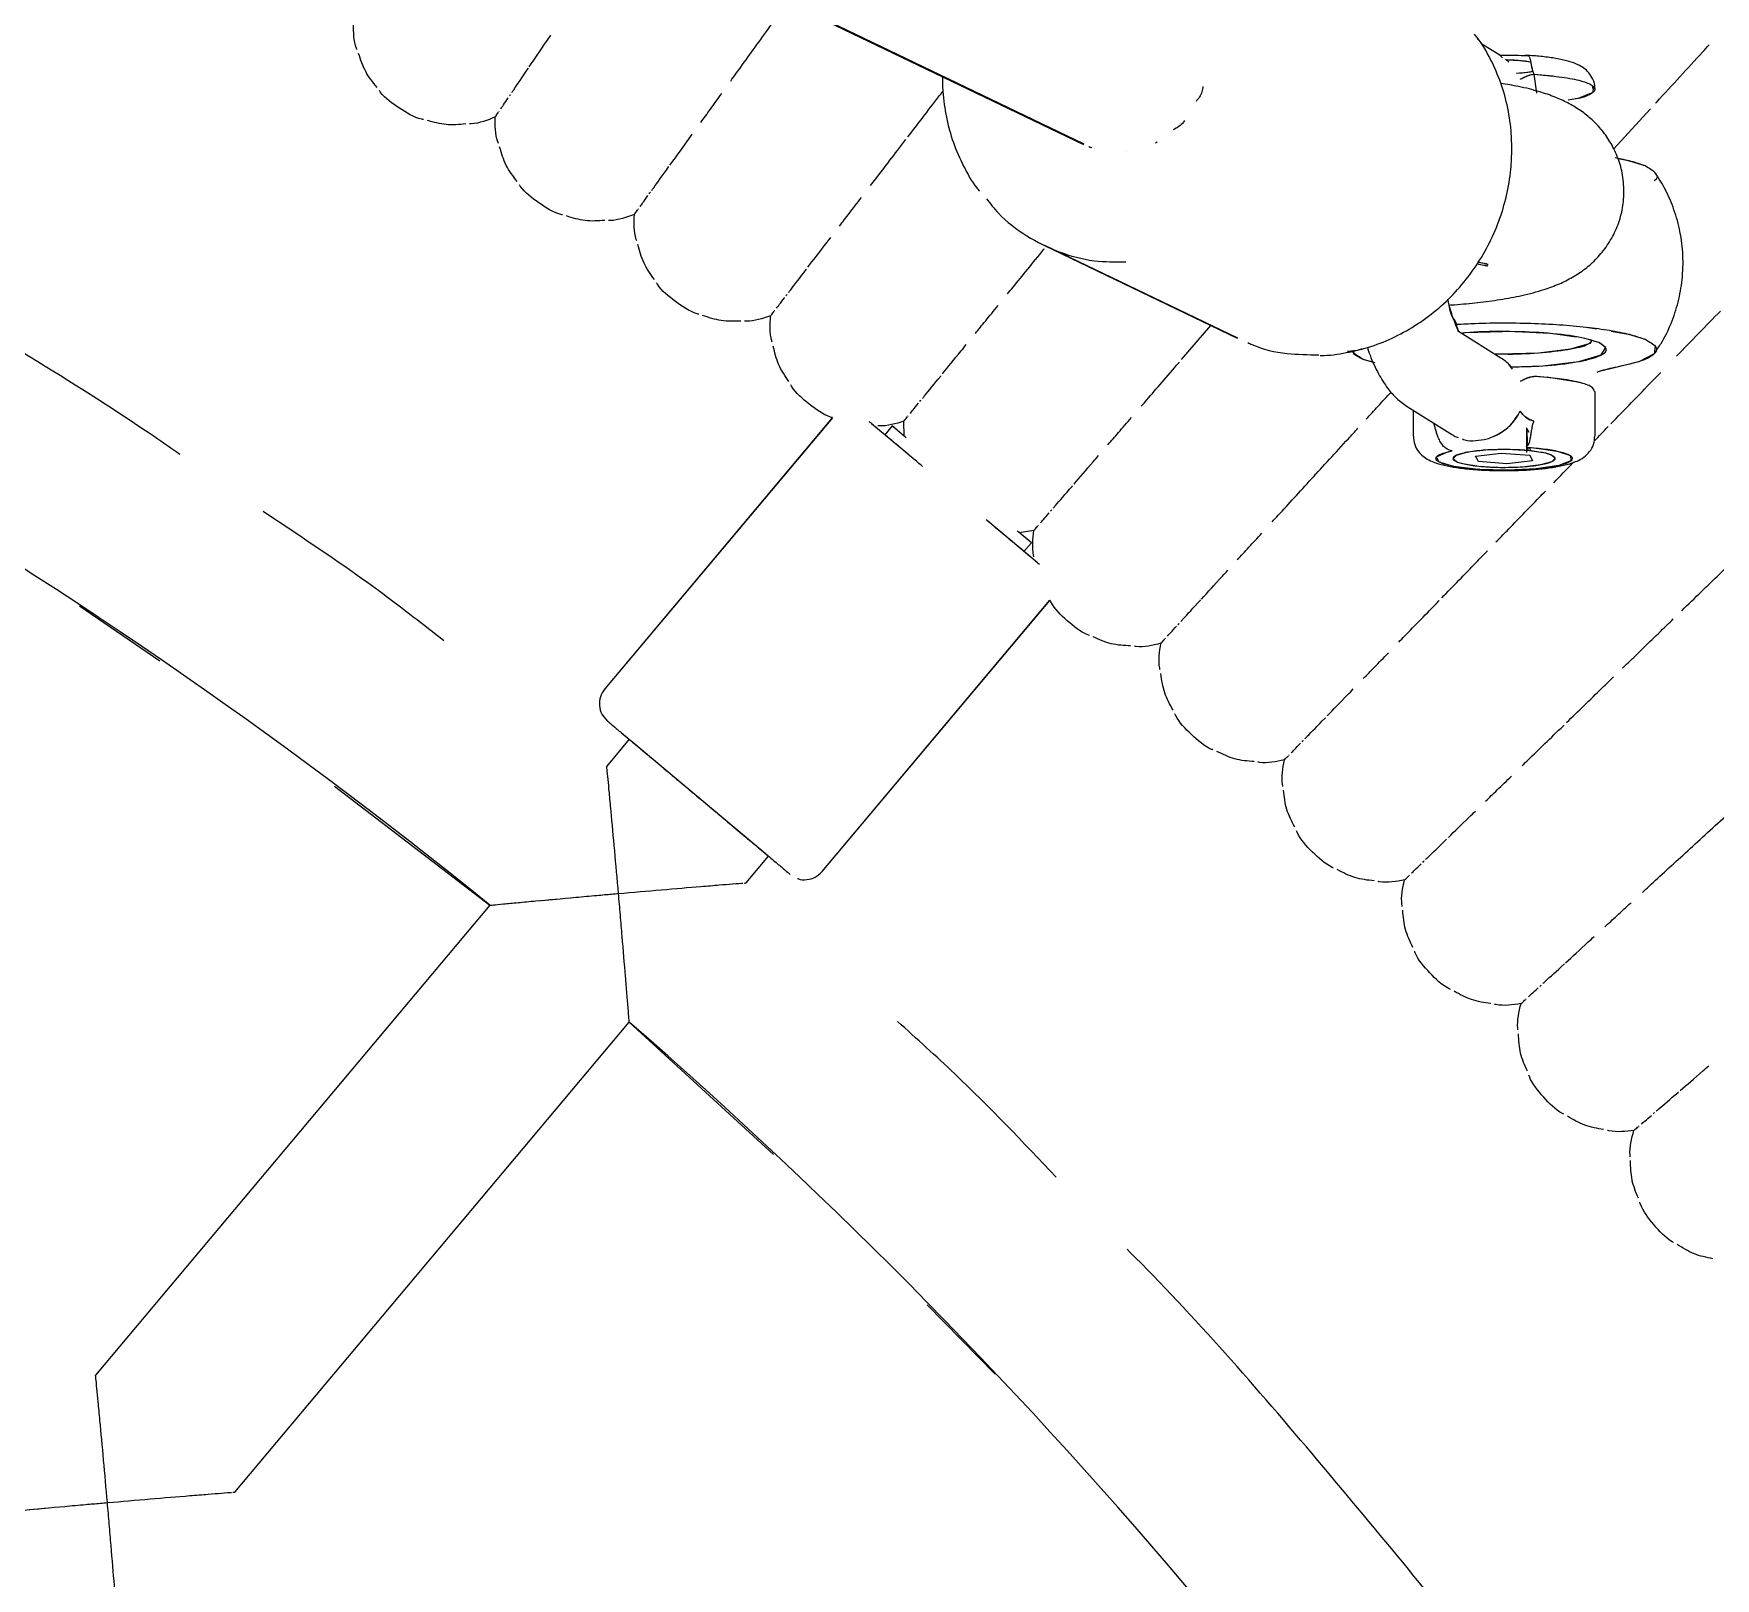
# Model space of a CAD drawing. Extents: x -360 to 379, y -342 to 365.
# Drawn here: x 34.92 to 49.73, y -106.42 to -92.82 of the extents above; entities that cross this region are included whole.
import ezdxf

# ---------------------------------------------------------------- set-up
doc = ezdxf.new("R2010")
doc.units = 0
doc.layers.get('0').update_dxf_attribs({"linetype": 'CONTINUOUS'})

msp = doc.modelspace()

# ---------------------------------------------------------------- linework, layer by layer
at = {"color": 7, "linetype": 'CONTINUOUS'}
for p, q in [((14.517, -79.531), (44.168, -93.792)), ((14.517, -79.539), (44.165, -93.799)), ((47.638, -92.873), (47.634, -92.864)), ((47.839, -93.019), (47.664, -92.908)), ((47.855, -93.034), (47.838, -93.02)), ((47.909, -93.073), (47.881, -93.048)), ((48.128, -93.18), (48.299, -93.195)), ((48.128, -93.18), (48.128, -93.181)), ((48.128, -93.18), (48.154, -93.347)), ((48.651, -93.312), (48.648, -93.29)), ((48.653, -93.285), (48.652, -93.296)), ((48.832, -93.839), (49.157, -93.484)), ((45.055, -93.589), (45.055, -93.589)), ((44.814, -93.777), (44.8, -93.787)), ((43.821, -94.687), (45.519, -95.504)), ((43.823, -94.684), (45.521, -95.5)), ((47.639, -94.835), (47.644, -94.824)), ((45.029, -95.69), (45.287, -95.392)), ((47.466, -95.447), (47.461, -95.428)), ((47.839, -95.678), (47.465, -95.443)), ((47.855, -95.447), (47.527, -95.457)), ((48.27, -95.462), (47.911, -95.445)), ((48.502, -95.494), (48.28, -95.463)), ((48.609, -95.408), (48.684, -95.421)), ((48.81, -95.442), (48.961, -95.467)), ((48.963, -95.467), (49.109, -95.513)), ((46.527, -95.612), (46.54, -95.63)), ((48.701, -95.542), (48.577, -95.505)), ((46.717, -95.717), (46.626, -95.69)), ((46.733, -95.721), (46.626, -95.69)), ((47.942, -95.776), (47.909, -95.732)), ((48.864, -95.757), (48.708, -95.797)), ((48.668, -96.365), (48.668, -95.971)), ((41.954, -96.203), (39.95, -98.591)), ((41.953, -96.204), (39.95, -98.591)), ((47.015, -96.105), (47.414, -96.355)), ((47.068, -96.138), (47.068, -96.365)), ((48.011, -96.144), (48.011, -96.144)), ((42.628, -96.53), (42.3, -96.256)), ((42.48, -96.276), (42.416, -96.353)), ((42.48, -96.276), (42.416, -96.353)), ((42.59, -96.369), (42.48, -96.276)), ((42.586, -96.365), (42.584, -96.234)), ((47.256, -96.275), (47.253, -96.254)), ((47.256, -96.275), (47.254, -96.255)), ((48.088, -96.333), (48.066, -96.291)), ((48.066, -96.291), (48.075, -96.447)), ((48.088, -96.333), (48.066, -96.291)), ((48.066, -96.291), (48.066, -96.508)), ((47.616, -96.542), (47.842, -96.514)), ((47.616, -96.542), (47.842, -96.514)), ((47.842, -96.514), (48.094, -96.534)), ((48.076, -96.464), (48.078, -96.493)), ((48.099, -96.495), (48.097, -96.466)), ((47.642, -96.589), (47.616, -96.542)), ((47.642, -96.589), (47.616, -96.542)), ((47.893, -96.61), (47.642, -96.589)), ((47.893, -96.61), (47.642, -96.589)), ((48.119, -96.582), (47.893, -96.61)), ((48.094, -96.534), (48.119, -96.582)), ((43.757, -97.478), (43.319, -97.111)), ((43.706, -97.304), (43.595, -97.212)), ((43.729, -97.195), (43.6, -97.216)), ((43.641, -97.381), (43.706, -97.304)), ((43.641, -97.381), (43.706, -97.304)), ((41.865, -100.198), (43.869, -97.81)), ((41.865, -100.198), (43.868, -97.811)), ((35.328, -97.86), (36.033, -98.344)), ((39.929, -98.819), (39.974, -98.873)), ((40.166, -99.034), (39.969, -99.269)), ((40.166, -99.034), (39.969, -99.269)), ((40.095, -98.975), (40.172, -99.038)), ((40.179, -99.045), (41.379, -100.051)), ((37.572, -99.445), (38.94, -100.495)), ((41.194, -100.297), (41.392, -100.062)), ((41.194, -100.297), (41.392, -100.062)), ((41.177, -100.299), (41.194, -100.297)), ((38.94, -100.495), (35.468, -104.632)), ((38.94, -100.495), (35.468, -104.632)), ((39.391, -100.452), (39.557, -100.437)), ((36.694, -105.66), (40.166, -101.523)), ((36.694, -105.66), (40.166, -101.523)), ((40.166, -101.523), (41.437, -102.688)), ((42.788, -104.013), (43.388, -104.623)), ((36.677, -105.662), (36.694, -105.66)), ((34.89, -105.815), (35.057, -105.799))]:
    msp.add_line(p, q, dxfattribs=at)
at = {"color": 7, "linetype": 'CONTINUOUS', "flags": 128}
for points in [[(47.83, -93.013), (47.956, -93.012), (48.063, -93.016)], [(48.102, -93.073), (48.007, -93.061), (47.89, -93.057)], [(47.981, -93.169), (48.015, -93.168), (48.096, -93.157)], [(48.011, -93.222), (48.018, -93.219), (48.05, -93.203)], [(48.05, -93.203), (48.105, -93.183), (48.128, -93.18)], [(39.112, -93.371), (39.117, -93.363), (39.121, -93.357)], [(48.652, -93.298), (48.649, -93.341), (48.519, -93.392), (48.445, -93.404)], [(39.018, -93.509), (39.019, -93.508), (39.021, -93.506)], [(44.261, -93.836), (44.261, -93.836), (44.261, -93.836)], [(44.822, -93.776), (44.822, -93.776), (44.822, -93.776)], [(44.544, -93.863), (44.544, -93.863), (44.544, -93.863)], [(49.109, -93.987), (48.963, -93.941), (48.871, -93.925)], [(40.342, -94.233), (40.348, -94.225), (40.352, -94.219)], [(40.244, -94.368), (40.245, -94.366), (40.247, -94.364)], [(41.546, -95.129), (41.552, -95.122), (41.557, -95.116)], [(41.445, -95.262), (41.446, -95.26), (41.448, -95.258)], [(46.626, -95.69), (46.544, -95.639), (46.55, -95.608)], [(47.778, -95.639), (47.832, -95.642), (48.17, -95.632), (48.452, -95.598), (48.627, -95.547), (48.638, -95.529)], [(47.928, -95.755), (48.208, -95.746), (48.526, -95.708), (48.722, -95.65), (48.762, -95.584), (48.701, -95.542)], [(49.197, -95.57), (49.188, -95.642), (49.053, -95.71), (48.864, -95.757)], [(48.011, -95.881), (48.018, -95.878), (48.05, -95.862)], [(48.05, -95.862), (48.105, -95.842), (48.128, -95.839)], [(48.535, -95.894), (48.262, -95.85), (48.128, -95.839)], [(42.724, -96.061), (42.731, -96.053), (42.735, -96.048)], [(42.619, -96.19), (42.62, -96.189), (42.622, -96.187)], [(48.05, -96.192), (48.016, -96.153), (48.011, -96.144)], [(48.128, -96.233), (48.079, -96.214), (48.05, -96.192)], [(48.063, -96.463), (48.133, -96.468), (48.336, -96.497), (48.451, -96.537), (48.455, -96.583), (48.348, -96.624), (48.15, -96.654), (47.898, -96.666), (47.64, -96.658), (47.426, -96.632), (47.295, -96.593), (47.273, -96.548), (47.364, -96.505), (47.409, -96.495)], [(48.235, -96.516), (48.09, -96.494), (47.902, -96.484), (47.708, -96.489), (47.545, -96.507), (47.445, -96.535), (47.418, -96.564), (47.457, -96.593), (47.5, -96.607)], [(47.5, -96.607), (47.645, -96.63), (47.833, -96.64), (48.027, -96.635), (48.19, -96.616), (48.29, -96.589), (48.318, -96.56), (48.279, -96.53), (48.235, -96.516)], [(43.875, -97.026), (43.881, -97.019), (43.886, -97.013)], [(43.766, -97.152), (43.767, -97.151), (43.769, -97.149)], [(44.884, -98.148), (44.885, -98.146), (44.887, -98.144)], [(44.997, -98.025), (45.003, -98.017), (45.008, -98.012)], [(46.089, -99.055), (46.096, -99.048), (46.101, -99.043)], [(45.973, -99.175), (45.974, -99.173), (45.976, -99.172)], [(47.151, -100.117), (47.158, -100.11), (47.163, -100.105)], [(47.031, -100.233), (47.033, -100.232), (47.034, -100.23)], [(48.181, -101.209), (48.189, -101.203), (48.194, -101.198)], [(48.058, -101.322), (48.06, -101.321), (48.062, -101.319)], [(49.053, -102.44), (49.055, -102.439), (49.057, -102.437)], [(49.18, -102.331), (49.187, -102.325), (49.193, -102.32)]]:
    msp.add_lwpolyline(points, dxfattribs=at)
at = {"color": 7, "linetype": 'CONTINUOUS'}
for centre, radius, start, end in [((48.948, -92.918), 0.861, 188.7999, 197.7202), ((10.118, -136.088), 45.8, 51.0009, 68.9991), ((47.596, -95.942), 0.462, 292.5413, 329.6387), ((10.118, -136.088), 45.8, 31.0009, 48.9991)]:
    msp.add_arc(centre, radius, start, end, dxfattribs=at)
for points, knots in [([(41.059, -93.24), (41.074, -93.219), (41.164, -93.095), (41.33, -92.864), (41.492, -92.64), (41.56, -92.546)], [0, 0, 0, 0, 0.104028, 0.621554, 1, 1, 1, 1]), ([(37.771, -92.965), (37.769, -92.961), (37.74, -92.889), (37.739, -92.809), (37.737, -92.734)], [0, 0, 0, 0, 0.058424, 1, 1, 1, 1]), ([(39.286, -93.114), (39.332, -93.047), (39.388, -92.964), (39.462, -92.855), (39.476, -92.835)], [0, 0, 0, 0, 0.81775, 1, 1, 1, 1]), ([(47.936, -93.836), (47.935, -93.793), (47.932, -93.672), (47.904, -93.477), (47.844, -93.255), (47.752, -93.048), (47.672, -92.904), (47.616, -92.837), (47.608, -92.827)], [0, 0, 0, 0, 0.117263, 0.329252, 0.541227, 0.752927, 0.964289, 1, 1, 1, 1]), ([(49.202, -93.435), (49.205, -93.431), (49.346, -93.278), (49.505, -93.104), (49.654, -92.942), (49.674, -92.92)], [0, 0, 0, 0, 0.019275, 0.868674, 1, 1, 1, 1]), ([(37.946, -93.295), (37.91, -93.251), (37.837, -93.161), (37.802, -93.052), (37.784, -92.997)], [0, 0, 0, 0, 0.49715, 1, 1, 1, 1]), ([(47.826, -93.011), (47.845, -93.011), (47.924, -93.009), (48.003, -93.013), (48.063, -93.016)], [0, 0, 0, 0, 0.232176, 1, 1, 1, 1]), ([(48.102, -93.073), (48.081, -93.07), (48.028, -93.061), (47.945, -93.055), (47.893, -93.056), (47.884, -93.057)], [0, 0, 0, 0, 0.3587373, 0.8977694, 1, 1, 1, 1]), ([(48.664, -93.312), (48.665, -93.301), (48.668, -93.264), (48.644, -93.207), (48.604, -93.152), (48.556, -93.115), (48.5, -93.086), (48.426, -93.061), (48.329, -93.04), (48.209, -93.024), (48.114, -93.016), (48.06, -93.013), (48.052, -93.012)], [0, 0, 0, 0, 0.0384, 0.127937, 0.208062, 0.289741, 0.384147, 0.513254, 0.675012, 0.825677, 0.971995, 1, 1, 1, 1]), ([(48.063, -93.016), (48.07, -93.015), (48.082, -93.013), (48.092, -93.029), (48.095, -93.043), (48.097, -93.05)], [0, 0, 0, 0, 0.484913, 0.742304, 1, 1, 1, 1]), ([(48.097, -93.05), (48.099, -93.06), (48.104, -93.079), (48.11, -93.115), (48.117, -93.149), (48.125, -93.17), (48.128, -93.18)], [0, 0, 0, 0, 0.303044, 0.56883, 0.799827, 1, 1, 1, 1]), ([(39.133, -93.341), (39.138, -93.333), (39.173, -93.281), (39.223, -93.207), (39.277, -93.128), (39.277, -93.127)], [0, 0, 0, 0, 0.157748, 0.991243, 1, 1, 1, 1]), ([(42.922, -93.202), (42.923, -93.245), (42.926, -93.365), (42.954, -93.56), (43.014, -93.782), (43.106, -93.99), (43.186, -94.133), (43.241, -94.2), (43.249, -94.21)], [0, 0, 0, 0, 0.117263, 0.329252, 0.541227, 0.752927, 0.964289, 1, 1, 1, 1]), ([(48.923, -94.211), (48.92, -94.156), (48.914, -94.051), (48.868, -93.903), (48.804, -93.773), (48.723, -93.661), (48.631, -93.567), (48.531, -93.491), (48.425, -93.428), (48.309, -93.376), (48.167, -93.328), (48.013, -93.289), (47.891, -93.269), (47.839, -93.26)], [0, 0, 0, 0, 0.0905749, 0.1755477, 0.2564856, 0.3345679, 0.4109588, 0.4872003, 0.5659104, 0.6520686, 0.755323, 0.8943055, 1, 1, 1, 1]), ([(47.977, -93.17), (48.013, -93.168), (48.07, -93.164), (48.107, -93.156), (48.12, -93.153)], [0, 0, 0, 0, 0.6291662, 1, 1, 1, 1]), ([(48.011, -93.222), (48.011, -93.222), (48.012, -93.222), (48.014, -93.221), (48.022, -93.217), (48.037, -93.209), (48.05, -93.203)], [0, 0, 0, 0, 0.027083, 0.080936, 0.271322, 1, 1, 1, 1]), ([(48.05, -93.203), (48.062, -93.197), (48.083, -93.187), (48.114, -93.182), (48.128, -93.18)], [0, 0, 0, 0, 0.56409, 1, 1, 1, 1]), ([(48.128, -93.18), (48.205, -93.186), (48.36, -93.199), (48.537, -93.232), (48.648, -93.272), (48.681, -93.316), (48.63, -93.36), (48.541, -93.392), (48.455, -93.404), (48.433, -93.408)], [0, 0, 0, 0, 0.157693, 0.315385, 0.473078, 0.63077, 0.788463, 0.946155, 1, 1, 1, 1]), ([(38.143, -93.478), (38.081, -93.437), (38.014, -93.392), (37.969, -93.328), (37.967, -93.324)], [0, 0, 0, 0, 0.938693, 1, 1, 1, 1]), ([(39.035, -93.484), (39.042, -93.474), (39.056, -93.454), (39.086, -93.41), (39.101, -93.387)], [0, 0, 0, 0, 0.4869763, 1, 1, 1, 1]), ([(40.795, -93.605), (40.823, -93.567), (40.878, -93.491), (40.946, -93.396), (40.98, -93.349)], [0, 0, 0, 0, 0.498321, 1, 1, 1, 1]), ([(42.619, -93.731), (42.707, -93.617), (42.805, -93.489), (42.914, -93.347), (42.927, -93.331)], [0, 0, 0, 0, 0.884544, 1, 1, 1, 1]), ([(45.216, -93.288), (45.214, -93.304), (45.208, -93.353), (45.177, -93.393), (45.156, -93.419)], [0, 0, 0, 0, 0.329779, 1, 1, 1, 1]), ([(38.354, -93.579), (38.349, -93.578), (38.273, -93.562), (38.206, -93.519), (38.143, -93.478)], [0, 0, 0, 0, 0.061307, 1, 1, 1, 1]), ([(38.987, -93.556), (38.917, -93.584), (38.844, -93.614), (38.766, -93.616), (38.761, -93.616)], [0, 0, 0, 0, 0.941576, 1, 1, 1, 1]), ([(39.014, -93.788), (39.012, -93.783), (38.985, -93.71), (38.986, -93.631), (38.987, -93.556)], [0, 0, 0, 0, 0.058424, 1, 1, 1, 1]), ([(38.987, -93.556), (38.988, -93.554), (38.989, -93.552), (39.012, -93.518), (39.016, -93.513)], [0, 0, 0, 0, 0.828495, 1, 1, 1, 1]), ([(36.211, -96.526), (36.121, -96.464), (35.349, -95.929), (33.82, -95.034), (32.281, -94.158), (31.432, -93.756), (31.333, -93.709)], [0, 0, 0, 0, 0.058113, 0.5, 0.941887, 1, 1, 1, 1]), ([(38.727, -93.617), (38.669, -93.623), (38.555, -93.633), (38.444, -93.602), (38.389, -93.586)], [0, 0, 0, 0, 0.50285, 1, 1, 1, 1]), ([(40.524, -93.981), (40.572, -93.915), (40.63, -93.834), (40.707, -93.727), (40.721, -93.707)], [0, 0, 0, 0, 0.818366, 1, 1, 1, 1]), ([(45.053, -93.587), (45.05, -93.592), (45.028, -93.63), (44.989, -93.651), (44.954, -93.67)], [0, 0, 0, 0, 0.131616, 1, 1, 1, 1]), ([(39.179, -94.123), (39.144, -94.077), (39.074, -93.986), (39.042, -93.875), (39.025, -93.82)], [0, 0, 0, 0, 0.49715, 1, 1, 1, 1]), ([(42.291, -94.159), (42.306, -94.14), (42.399, -94.019), (42.504, -93.882), (42.601, -93.755), (42.602, -93.754)], [0, 0, 0, 0, 0.160752, 0.99005, 1, 1, 1, 1]), ([(44.238, -93.826), (44.233, -93.825), (44.223, -93.825), (44.215, -93.819), (44.211, -93.815)], [0, 0, 0, 0, 0.482696, 1, 1, 1, 1]), ([(46.249, -95.655), (46.251, -95.655), (46.327, -95.657), (46.478, -95.633), (46.697, -95.581), (46.909, -95.495), (47.109, -95.381), (47.295, -95.242), (47.462, -95.078), (47.608, -94.893), (47.73, -94.691), (47.826, -94.475), (47.893, -94.249), (47.93, -94.034), (47.934, -93.896), (47.936, -93.836)], [0, 0, 0, 0, 0.0023532, 0.0865173, 0.1707981, 0.255213, 0.3397646, 0.4244446, 0.5092372, 0.5941234, 0.6790832, 0.7640969, 0.8491434, 0.9341969, 1, 1, 1, 1]), ([(40.364, -94.203), (40.369, -94.195), (40.406, -94.144), (40.458, -94.072), (40.514, -93.994), (40.515, -93.994)], [0, 0, 0, 0, 0.157936, 0.991497, 1, 1, 1, 1]), ([(49.109, -93.987), (49.072, -93.973), (49.003, -93.947), (48.895, -93.926), (48.845, -93.916)], [0, 0, 0, 0, 0.539502, 1, 1, 1, 1]), ([(49.188, -94.115), (49.188, -94.115), (49.227, -94.095), (49.216, -94.049), (49.145, -94.008), (49.109, -93.987)], [0, 0, 0, 0, 0.003187, 0.501593, 1, 1, 1, 1]), ([(39.37, -94.311), (39.309, -94.268), (39.244, -94.221), (39.201, -94.156), (39.199, -94.152)], [0, 0, 0, 0, 0.938693, 1, 1, 1, 1]), ([(49.194, -95.631), (49.213, -95.604), (49.27, -95.524), (49.341, -95.374), (49.404, -95.186), (49.44, -94.983), (49.447, -94.775), (49.421, -94.567), (49.368, -94.374), (49.295, -94.199), (49.229, -94.096), (49.198, -94.047)], [0, 0, 0, 0, 0.058899, 0.175678, 0.293386, 0.411654, 0.540567, 0.664078, 0.782541, 0.896519, 1, 1, 1, 1]), ([(40.262, -94.343), (40.269, -94.334), (40.283, -94.314), (40.315, -94.271), (40.331, -94.248)], [0, 0, 0, 0, 0.487241, 1, 1, 1, 1]), ([(42.017, -94.516), (42.045, -94.479), (42.103, -94.405), (42.174, -94.312), (42.21, -94.264)], [0, 0, 0, 0, 0.4879378, 1, 1, 1, 1]), ([(43.311, -94.275), (43.345, -94.318), (43.445, -94.447), (43.661, -94.609), (43.946, -94.752), (44.243, -94.832), (44.445, -94.832), (44.539, -94.832)], [0, 0, 0, 0, 0.116948, 0.345044, 0.573141, 0.801238, 1, 1, 1, 1]), ([(47.385, -95.211), (47.4, -95.21), (47.487, -95.205), (47.639, -95.189), (47.838, -95.164), (48.033, -95.127), (48.202, -95.083), (48.348, -95.029), (48.469, -94.97), (48.582, -94.895), (48.687, -94.802), (48.779, -94.688), (48.853, -94.557), (48.903, -94.413), (48.921, -94.295), (48.922, -94.227), (48.923, -94.211)], [0, 0, 0, 0, 0.019977, 0.115067, 0.212996, 0.31654, 0.432866, 0.513065, 0.58204, 0.648181, 0.713517, 0.779087, 0.845157, 0.911691, 0.978415, 1, 1, 1, 1]), ([(39.578, -94.418), (39.574, -94.417), (39.498, -94.399), (39.432, -94.354), (39.37, -94.311)], [0, 0, 0, 0, 0.061307, 1, 1, 1, 1]), ([(39.95, -94.467), (39.892, -94.471), (39.777, -94.478), (39.667, -94.444), (39.613, -94.427)], [0, 0, 0, 0, 0.50285, 1, 1, 1, 1]), ([(40.211, -94.414), (40.141, -94.44), (40.067, -94.468), (39.989, -94.467), (39.984, -94.467)], [0, 0, 0, 0, 0.941576, 1, 1, 1, 1]), ([(40.232, -94.646), (40.23, -94.642), (40.205, -94.568), (40.208, -94.488), (40.211, -94.414)], [0, 0, 0, 0, 0.058424, 1, 1, 1, 1]), ([(40.211, -94.414), (40.212, -94.412), (40.214, -94.41), (40.238, -94.377), (40.242, -94.371)], [0, 0, 0, 0, 0.828583, 1, 1, 1, 1]), ([(40.387, -94.986), (40.354, -94.939), (40.286, -94.846), (40.257, -94.734), (40.242, -94.679)], [0, 0, 0, 0, 0.49715, 1, 1, 1, 1]), ([(41.738, -94.879), (41.787, -94.816), (41.846, -94.739), (41.926, -94.635), (41.941, -94.616)], [0, 0, 0, 0, 0.81029, 1, 1, 1, 1]), ([(43.497, -95.113), (43.513, -95.093), (43.609, -94.975), (43.718, -94.841), (43.819, -94.718), (43.82, -94.716)], [0, 0, 0, 0, 0.161389, 0.990753, 1, 1, 1, 1]), ([(41.569, -95.1), (41.575, -95.093), (41.613, -95.043), (41.666, -94.973), (41.725, -94.897), (41.726, -94.896)], [0, 0, 0, 0, 0.1554766, 0.9881771, 1, 1, 1, 1]), ([(47.63, -94.847), (47.651, -94.851), (47.692, -94.859), (47.724, -94.868), (47.725, -94.868), (47.725, -94.868)], [0, 0, 0, 0, 0.394394, 0.765108, 1, 1, 1, 1]), ([(47.64, -94.833), (47.654, -94.836), (47.707, -94.846), (47.7, -94.843), (47.725, -94.853), (47.728, -94.855)], [0, 0, 0, 0, 0.241451, 0.908506, 1, 1, 1, 1]), ([(47.72, -94.866), (47.714, -94.866), (47.699, -94.865), (47.702, -94.861), (47.704, -94.859)], [0, 0, 0, 0, 0.386554, 1, 1, 1, 1]), ([(40.573, -95.18), (40.513, -95.135), (40.45, -95.086), (40.409, -95.02), (40.406, -95.016)], [0, 0, 0, 0, 0.938693, 1, 1, 1, 1]), ([(40.778, -95.293), (40.773, -95.291), (40.698, -95.271), (40.633, -95.224), (40.573, -95.18)], [0, 0, 0, 0, 0.061307, 1, 1, 1, 1]), ([(41.463, -95.238), (41.471, -95.228), (41.486, -95.209), (41.518, -95.167), (41.535, -95.145)], [0, 0, 0, 0, 0.483778, 1, 1, 1, 1]), ([(47.459, -95.422), (47.454, -95.399), (47.445, -95.35), (47.403, -95.315), (47.384, -95.214), (47.375, -95.176), (47.371, -95.16)], [0, 0, 0, 0, 0.343479, 0.7045094, 0.8663285, 1, 1, 1, 1]), ([(47.47, -95.443), (47.465, -95.435), (47.455, -95.416), (47.429, -95.355), (47.399, -95.27), (47.38, -95.196), (47.371, -95.16)], [0, 0, 0, 0, 0.183708, 0.445872, 0.733541, 1, 1, 1, 1]), ([(41.148, -95.353), (41.09, -95.355), (40.975, -95.358), (40.866, -95.321), (40.812, -95.302)], [0, 0, 0, 0, 0.50285, 1, 1, 1, 1]), ([(41.411, -95.306), (41.34, -95.331), (41.265, -95.356), (41.187, -95.354), (41.182, -95.354)], [0, 0, 0, 0, 0.941576, 1, 1, 1, 1]), ([(41.424, -95.539), (41.423, -95.535), (41.4, -95.46), (41.406, -95.381), (41.411, -95.306)], [0, 0, 0, 0, 0.058424, 1, 1, 1, 1]), ([(41.411, -95.306), (41.412, -95.305), (41.413, -95.303), (41.438, -95.271), (41.443, -95.265)], [0, 0, 0, 0, 0.8274283, 1, 1, 1, 1]), ([(43.213, -95.461), (43.242, -95.425), (43.302, -95.352), (43.375, -95.262), (43.413, -95.216)], [0, 0, 0, 0, 0.489029, 1, 1, 1, 1]), ([(49.386, -95.661), (49.451, -95.594), (49.579, -95.462), (49.708, -95.329), (49.772, -95.264)], [0, 0, 0, 0, 0.505626, 1, 1, 1, 1]), ([(47.447, -95.381), (47.502, -95.378), (47.64, -95.37), (47.875, -95.367), (48.137, -95.372), (48.39, -95.385), (48.623, -95.407), (48.826, -95.437), (48.996, -95.472), (49.071, -95.5), (49.109, -95.513)], [0, 0, 0, 0, 0.08595, 0.216528, 0.347107, 0.477686, 0.608264, 0.738843, 0.869421, 1, 1, 1, 1]), ([(48.701, -95.542), (48.644, -95.524), (48.53, -95.488), (48.223, -95.453), (47.877, -95.442), (47.612, -95.446), (47.505, -95.459), (47.493, -95.461)], [0, 0, 0, 0, 0.242957, 0.485914, 0.728871, 0.971828, 1, 1, 1, 1]), ([(41.57, -95.884), (41.538, -95.836), (41.473, -95.741), (41.447, -95.629), (41.434, -95.572)], [0, 0, 0, 0, 0.49715, 1, 1, 1, 1]), ([(42.923, -95.817), (42.974, -95.755), (43.036, -95.679), (43.118, -95.578), (43.133, -95.559)], [0, 0, 0, 0, 0.811136, 1, 1, 1, 1]), ([(45.612, -95.541), (45.624, -95.547), (45.73, -95.601), (45.943, -95.646), (46.143, -95.648), (46.237, -95.649)], [0, 0, 0, 0, 0.064128, 0.564222, 1, 1, 1, 1]), ([(46.49, -95.618), (46.53, -95.615), (46.572, -95.613), (46.612, -95.597), (46.615, -95.596)], [0, 0, 0, 0, 0.9347262, 1, 1, 1, 1]), ([(46.626, -95.69), (46.595, -95.675), (46.552, -95.655), (46.544, -95.634), (46.542, -95.629)], [0, 0, 0, 0, 0.7281715, 1, 1, 1, 1]), ([(46.664, -95.583), (46.671, -95.607), (46.7, -95.693), (46.757, -95.813), (46.834, -95.937), (46.917, -96.034), (46.983, -96.082), (47.015, -96.105)], [0, 0, 0, 0, 0.106754, 0.386774, 0.637262, 0.823893, 1, 1, 1, 1]), ([(47.777, -95.639), (47.806, -95.64), (47.936, -95.646), (48.18, -95.634), (48.441, -95.604), (48.609, -95.565), (48.632, -95.537), (48.641, -95.527)], [0, 0, 0, 0, 0.073289, 0.332978, 0.592667, 0.852356, 1, 1, 1, 1]), ([(47.928, -95.756), (48.024, -95.754), (48.237, -95.749), (48.518, -95.715), (48.718, -95.664), (48.797, -95.602), (48.733, -95.562), (48.701, -95.542)], [0, 0, 0, 0, 0.168579, 0.376434, 0.58429, 0.792145, 1, 1, 1, 1]), ([(44.674, -96.101), (44.69, -96.083), (44.789, -95.968), (44.903, -95.837), (45.007, -95.716), (45.008, -95.715)], [0, 0, 0, 0, 0.1594455, 0.9885835, 1, 1, 1, 1]), ([(47.942, -95.776), (47.935, -95.765), (47.91, -95.724), (47.869, -95.698), (47.838, -95.679)], [0, 0, 0, 0, 0.2670479, 1, 1, 1, 1]), ([(48.864, -95.757), (48.805, -95.769), (48.734, -95.784), (48.691, -95.801), (48.684, -95.804)], [0, 0, 0, 0, 0.8363108, 1, 1, 1, 1]), ([(41.75, -96.083), (41.692, -96.036), (41.63, -95.986), (41.59, -95.918), (41.588, -95.914)], [0, 0, 0, 0, 0.938693, 1, 1, 1, 1]), ([(42.748, -96.033), (42.754, -96.025), (42.793, -95.976), (42.849, -95.908), (42.91, -95.834), (42.91, -95.833)], [0, 0, 0, 0, 0.1557341, 0.9885251, 1, 1, 1, 1]), ([(48.011, -95.881), (48.011, -95.881), (48.012, -95.881), (48.014, -95.88), (48.022, -95.876), (48.037, -95.868), (48.05, -95.862)], [0, 0, 0, 0, 0.027084, 0.080938, 0.271324, 1, 1, 1, 1]), ([(48.05, -95.862), (48.062, -95.856), (48.083, -95.846), (48.114, -95.841), (48.128, -95.839)], [0, 0, 0, 0, 0.564084, 1, 1, 1, 1]), ([(48.664, -95.971), (48.659, -95.958), (48.649, -95.929), (48.536, -95.891), (48.361, -95.858), (48.206, -95.845), (48.128, -95.839)], [0, 0, 0, 0, 0.231541, 0.487694, 0.743847, 1, 1, 1, 1]), ([(48.808, -96.256), (48.929, -96.131), (49.074, -95.982), (49.223, -95.829), (49.247, -95.804)], [0, 0, 0, 0, 0.836253, 1, 1, 1, 1]), ([(42.638, -96.167), (42.646, -96.157), (42.661, -96.138), (42.695, -96.097), (42.712, -96.076)], [0, 0, 0, 0, 0.484141, 1, 1, 1, 1]), ([(46.654, -96.216), (46.689, -96.178), (46.759, -96.101), (46.834, -96.019), (46.873, -95.977)], [0, 0, 0, 0, 0.488959, 1, 1, 1, 1]), ([(41.954, -96.202), (41.949, -96.201), (41.873, -96.178), (41.809, -96.129), (41.75, -96.083)], [0, 0, 0, 0, 0.072316, 1, 1, 1, 1]), ([(42.584, -96.234), (42.585, -96.232), (42.586, -96.231), (42.612, -96.199), (42.617, -96.193)], [0, 0, 0, 0, 0.827549, 1, 1, 1, 1]), ([(44.38, -96.441), (44.41, -96.406), (44.472, -96.335), (44.548, -96.247), (44.588, -96.201)], [0, 0, 0, 0, 0.485704, 1, 1, 1, 1]), ([(47.618, -96.405), (47.651, -96.401), (47.722, -96.393), (47.828, -96.346), (47.937, -96.267), (47.984, -96.188), (48.011, -96.144)], [0, 0, 0, 0, 0.203027, 0.429548, 0.67478, 1, 1, 1, 1]), ([(48.05, -96.192), (48.037, -96.18), (48.022, -96.163), (48.014, -96.149), (48.012, -96.145), (48.011, -96.144), (48.011, -96.144)], [0, 0, 0, 0, 0.727861, 0.918464, 0.972569, 1, 1, 1, 1]), ([(48.128, -96.233), (48.114, -96.23), (48.083, -96.221), (48.062, -96.203), (48.05, -96.192)], [0, 0, 0, 0, 0.436228, 1, 1, 1, 1]), ([(42.749, -96.632), (42.719, -96.608), (42.63, -96.532), (42.494, -96.418), (42.363, -96.309), (42.302, -96.257), (42.278, -96.237)], [0, 0, 0, 0, 0.155993, 0.479136, 0.80228, 1, 1, 1, 1]), ([(42.584, -96.234), (42.512, -96.256), (42.436, -96.28), (42.358, -96.275), (42.354, -96.274)], [0, 0, 0, 0, 0.941576, 1, 1, 1, 1]), ([(42.605, -96.381), (42.576, -96.356), (42.497, -96.29), (42.486, -96.281), (42.48, -96.276)], [0, 0, 0, 0, 0.3720893, 1, 1, 1, 1]), ([(45.825, -97.12), (45.843, -97.101), (45.947, -96.987), (46.171, -96.743), (46.408, -96.484), (46.553, -96.326), (46.581, -96.295)], [0, 0, 0, 0, 0.083983, 0.489536, 0.899612, 1, 1, 1, 1]), ([(47.069, -96.365), (47.071, -96.39), (47.075, -96.44), (47.111, -96.501), (47.156, -96.546), (47.208, -96.578), (47.274, -96.605), (47.361, -96.628), (47.479, -96.647), (47.612, -96.661), (47.757, -96.668), (47.868, -96.67), (47.927, -96.668), (47.938, -96.668)], [0, 0, 0, 0, 0.068279, 0.133813, 0.196707, 0.265058, 0.350814, 0.480479, 0.601847, 0.728832, 0.850931, 0.97134, 1, 1, 1, 1]), ([(47.308, -96.419), (47.301, -96.406), (47.288, -96.381), (47.274, -96.341), (47.264, -96.305), (47.258, -96.285), (47.256, -96.275)], [0, 0, 0, 0, 0.303044, 0.56883, 0.799827, 1, 1, 1, 1]), ([(47.415, -96.353), (47.419, -96.357), (47.432, -96.369), (47.451, -96.373), (47.464, -96.377)], [0, 0, 0, 0, 0.296291, 1, 1, 1, 1]), ([(47.938, -96.668), (47.975, -96.667), (48.061, -96.665), (48.187, -96.655), (48.312, -96.639), (48.425, -96.616), (48.51, -96.588), (48.581, -96.546), (48.632, -96.49), (48.664, -96.428), (48.664, -96.383), (48.665, -96.365)], [0, 0, 0, 0, 0.1036279, 0.2403691, 0.3792182, 0.5233755, 0.6836737, 0.7855053, 0.8631276, 0.9431032, 1, 1, 1, 1]), ([(48.128, -96.233), (48.125, -96.243), (48.117, -96.264), (48.11, -96.301), (48.104, -96.342), (48.099, -96.368), (48.097, -96.381)], [0, 0, 0, 0, 0.200173, 0.43117, 0.696956, 1, 1, 1, 1]), ([(48.662, -96.406), (48.701, -96.366), (48.742, -96.324), (48.784, -96.281), (48.785, -96.279)], [0, 0, 0, 0, 0.96893, 1, 1, 1, 1]), ([(47.409, -96.495), (47.39, -96.489), (47.361, -96.48), (47.329, -96.45), (47.315, -96.429), (47.308, -96.419)], [0, 0, 0, 0, 0.484913, 0.742292, 1, 1, 1, 1]), ([(47.501, -96.39), (47.508, -96.393), (47.543, -96.407), (47.584, -96.406), (47.618, -96.405)], [0, 0, 0, 0, 0.198174, 1, 1, 1, 1]), ([(48.097, -96.381), (48.095, -96.392), (48.091, -96.413), (48.082, -96.445), (48.07, -96.456), (48.063, -96.463)], [0, 0, 0, 0, 0.2574299, 0.5150837, 1, 1, 1, 1]), ([(44.082, -96.787), (44.133, -96.727), (44.197, -96.653), (44.282, -96.555), (44.298, -96.536)], [0, 0, 0, 0, 0.808553, 1, 1, 1, 1]), ([(47.473, -96.639), (47.52, -96.647), (47.571, -96.656), (47.635, -96.658), (47.639, -96.658)], [0, 0, 0, 0, 0.9349138, 1, 1, 1, 1]), ([(48.15, -96.654), (48.156, -96.653), (48.2, -96.651), (48.257, -96.637), (48.333, -96.628), (48.375, -96.623)], [0, 0, 0, 0, 0.066704, 0.479897, 1, 1, 1, 1]), ([(48.304, -96.775), (48.359, -96.718), (48.417, -96.658), (48.478, -96.596), (48.48, -96.594)], [0, 0, 0, 0, 0.965198, 1, 1, 1, 1]), ([(43.899, -96.999), (43.905, -96.991), (43.946, -96.944), (44.004, -96.877), (44.066, -96.805), (44.067, -96.804)], [0, 0, 0, 0, 0.154948, 0.987463, 1, 1, 1, 1]), ([(47.796, -97.297), (47.829, -97.264), (47.95, -97.139), (48.097, -96.988), (48.213, -96.868), (48.232, -96.849)], [0, 0, 0, 0, 0.231263, 0.879186, 1, 1, 1, 1]), ([(38.534, -98.167), (38.355, -98.027), (37.842, -97.625), (37.297, -97.264), (36.943, -97.029)], [0, 0, 0, 0, 0.3486, 1, 1, 1, 1]), ([(43.778, -97.496), (43.755, -97.476), (43.693, -97.425), (43.563, -97.315), (43.427, -97.201), (43.337, -97.126), (43.308, -97.101)], [0, 0, 0, 0, 0.19772, 0.520864, 0.844007, 1, 1, 1, 1]), ([(43.786, -97.129), (43.793, -97.121), (43.809, -97.102), (43.844, -97.062), (43.862, -97.041)], [0, 0, 0, 0, 0.483033, 1, 1, 1, 1]), ([(43.706, -97.304), (43.699, -97.299), (43.689, -97.29), (43.61, -97.224), (43.58, -97.199)], [0, 0, 0, 0, 0.627923, 1, 1, 1, 1]), ([(43.729, -97.428), (43.728, -97.424), (43.71, -97.348), (43.72, -97.269), (43.729, -97.195)], [0, 0, 0, 0, 0.058424, 1, 1, 1, 1]), ([(43.729, -97.195), (43.73, -97.193), (43.732, -97.192), (43.759, -97.161), (43.763, -97.155)], [0, 0, 0, 0, 0.82718, 1, 1, 1, 1]), ([(45.52, -97.453), (45.552, -97.418), (45.616, -97.349), (45.695, -97.263), (45.734, -97.22)], [0, 0, 0, 0, 0.5070891, 1, 1, 1, 1]), ([(47.32, -97.788), (47.419, -97.686), (47.547, -97.554), (47.689, -97.408), (47.721, -97.374)], [0, 0, 0, 0, 0.770369, 1, 1, 1, 1]), ([(45.204, -97.799), (45.26, -97.737), (45.329, -97.662), (45.419, -97.563), (45.435, -97.546)], [0, 0, 0, 0, 0.8251761, 1, 1, 1, 1]), ([(49.431, -97.902), (49.489, -97.846), (49.649, -97.69), (49.816, -97.529), (49.925, -97.422), (49.927, -97.421)], [0, 0, 0, 0, 0.3593778, 0.9921188, 1, 1, 1, 1]), ([(44.022, -97.99), (43.967, -97.94), (43.907, -97.885), (43.872, -97.815), (43.869, -97.809)], [0, 0, 0, 0, 0.927684, 1, 1, 1, 1]), ([(45.022, -97.997), (45.029, -97.989), (45.071, -97.943), (45.131, -97.878), (45.196, -97.807), (45.196, -97.807)], [0, 0, 0, 0, 0.160011, 0.994293, 1, 1, 1, 1]), ([(46.941, -98.178), (46.958, -98.161), (47.063, -98.052), (47.184, -97.928), (47.295, -97.813), (47.297, -97.812)], [0, 0, 0, 0, 0.159284, 0.988401, 1, 1, 1, 1]), ([(44.217, -98.12), (44.212, -98.118), (44.139, -98.091), (44.079, -98.039), (44.022, -97.99)], [0, 0, 0, 0, 0.061307, 1, 1, 1, 1]), ([(48.909, -98.409), (48.942, -98.377), (49.067, -98.256), (49.218, -98.109), (49.338, -97.993), (49.357, -97.974)], [0, 0, 0, 0, 0.231263, 0.879186, 1, 1, 1, 1]), ([(44.58, -98.212), (44.522, -98.209), (44.407, -98.203), (44.302, -98.156), (44.25, -98.133)], [0, 0, 0, 0, 0.50285, 1, 1, 1, 1]), ([(44.846, -98.189), (44.847, -98.188), (44.849, -98.186), (44.877, -98.156), (44.881, -98.15)], [0, 0, 0, 0, 0.829557, 1, 1, 1, 1]), ([(44.905, -98.125), (44.913, -98.116), (44.929, -98.098), (44.965, -98.059), (44.984, -98.039)], [0, 0, 0, 0, 0.49016, 1, 1, 1, 1]), ([(44.846, -98.189), (44.773, -98.207), (44.696, -98.226), (44.619, -98.217), (44.614, -98.216)], [0, 0, 0, 0, 0.9415763, 1, 1, 1, 1]), ([(44.839, -98.422), (44.838, -98.418), (44.822, -98.341), (44.834, -98.263), (44.846, -98.189)], [0, 0, 0, 0, 0.058424, 1, 1, 1, 1]), ([(46.628, -98.5), (46.66, -98.468), (46.725, -98.4), (46.807, -98.316), (46.849, -98.273)], [0, 0, 0, 0, 0.485429, 1, 1, 1, 1]), ([(39.95, -98.591), (39.935, -98.613), (39.906, -98.657), (39.901, -98.737), (39.91, -98.793), (39.927, -98.814), (39.928, -98.815)], [0, 0, 0, 0, 0.327453, 0.654907, 0.98236, 1, 1, 1, 1]), ([(44.954, -98.778), (44.926, -98.728), (44.87, -98.627), (44.854, -98.513), (44.846, -98.456)], [0, 0, 0, 0, 0.4971503, 1, 1, 1, 1]), ([(46.309, -98.828), (46.364, -98.772), (46.432, -98.701), (46.523, -98.609), (46.54, -98.591)], [0, 0, 0, 0, 0.8083386, 1, 1, 1, 1]), ([(48.418, -98.886), (48.52, -98.787), (48.652, -98.659), (48.798, -98.517), (48.832, -98.484)], [0, 0, 0, 0, 0.77037, 1, 1, 1, 1]), ([(45.116, -98.992), (45.062, -98.94), (45.005, -98.885), (44.971, -98.814), (44.969, -98.81)], [0, 0, 0, 0, 0.938693, 1, 1, 1, 1]), ([(46.114, -99.029), (46.121, -99.022), (46.165, -98.977), (46.226, -98.914), (46.293, -98.845), (46.294, -98.844)], [0, 0, 0, 0, 0.154883, 0.987374, 1, 1, 1, 1]), ([(45.307, -99.128), (45.302, -99.126), (45.23, -99.097), (45.171, -99.043), (45.116, -98.992)], [0, 0, 0, 0, 0.061307, 1, 1, 1, 1]), ([(48.028, -99.265), (48.045, -99.248), (48.154, -99.142), (48.278, -99.022), (48.393, -98.911), (48.394, -98.909)], [0, 0, 0, 0, 0.159284, 0.9884012, 1, 1, 1, 1]), ([(45.667, -99.23), (45.61, -99.226), (45.495, -99.216), (45.391, -99.166), (45.34, -99.141)], [0, 0, 0, 0, 0.50285, 1, 1, 1, 1]), ([(45.934, -99.215), (45.935, -99.214), (45.936, -99.212), (45.965, -99.183), (45.97, -99.178)], [0, 0, 0, 0, 0.827149, 1, 1, 1, 1]), ([(45.994, -99.153), (46.002, -99.145), (46.019, -99.127), (46.056, -99.089), (46.076, -99.069)], [0, 0, 0, 0, 0.482941, 1, 1, 1, 1]), ([(40.072, -100.391), (40.06, -100.264), (40.038, -100.012), (40.01, -99.711), (39.991, -99.505), (39.979, -99.379), (39.97, -99.288), (39.969, -99.275), (39.969, -99.269)], [0, 0, 0, 0, 0.249823, 0.499114, 0.631567, 0.749284, 0.874716, 1, 1, 1, 1]), ([(45.934, -99.215), (45.86, -99.231), (45.783, -99.248), (45.706, -99.236), (45.701, -99.235)], [0, 0, 0, 0, 0.941576, 1, 1, 1, 1]), ([(45.92, -99.448), (45.919, -99.443), (45.905, -99.367), (45.92, -99.289), (45.934, -99.215)], [0, 0, 0, 0, 0.058424, 1, 1, 1, 1]), ([(46.024, -99.807), (45.998, -99.756), (45.945, -99.654), (45.932, -99.539), (45.926, -99.482)], [0, 0, 0, 0, 0.4971503, 1, 1, 1, 1]), ([(47.705, -99.578), (47.738, -99.546), (47.806, -99.481), (47.89, -99.399), (47.933, -99.357)], [0, 0, 0, 0, 0.485429, 1, 1, 1, 1]), ([(49.086, -100.381), (49.105, -100.363), (49.219, -100.258), (49.463, -100.035), (49.722, -99.798), (49.88, -99.653), (49.911, -99.625)], [0, 0, 0, 0, 0.083983, 0.489536, 0.899612, 1, 1, 1, 1]), ([(47.378, -99.897), (47.434, -99.842), (47.504, -99.774), (47.597, -99.683), (47.615, -99.666)], [0, 0, 0, 0, 0.8083388, 1, 1, 1, 1]), ([(46.18, -100.026), (46.128, -99.972), (46.072, -99.915), (46.041, -99.844), (46.039, -99.839)], [0, 0, 0, 0, 0.938693, 1, 1, 1, 1]), ([(47.177, -100.092), (47.184, -100.085), (47.229, -100.041), (47.292, -99.98), (47.361, -99.913), (47.362, -99.912)], [0, 0, 0, 0, 0.154883, 0.987375, 1, 1, 1, 1]), ([(46.367, -100.167), (46.362, -100.165), (46.291, -100.134), (46.234, -100.078), (46.18, -100.026)], [0, 0, 0, 0, 0.061307, 1, 1, 1, 1]), ([(41.648, -100.258), (41.649, -100.259), (41.673, -100.272), (41.73, -100.272), (41.807, -100.253), (41.846, -100.216), (41.865, -100.198)], [0, 0, 0, 0, 0.01764, 0.345093, 0.672547, 1, 1, 1, 1]), ([(46.724, -100.28), (46.667, -100.274), (46.552, -100.261), (46.45, -100.208), (46.399, -100.181)], [0, 0, 0, 0, 0.50285, 1, 1, 1, 1]), ([(47.053, -100.212), (47.061, -100.204), (47.079, -100.187), (47.117, -100.15), (47.137, -100.13)], [0, 0, 0, 0, 0.482941, 1, 1, 1, 1]), ([(40.072, -100.391), (40.198, -100.38), (40.451, -100.358), (40.752, -100.333), (40.958, -100.316), (41.081, -100.306), (41.154, -100.3), (41.164, -100.3), (41.165, -100.299)], [0, 0, 0, 0, 0.284099, 0.566554, 0.717173, 0.850694, 0.993061, 1, 1, 1, 1]), ([(46.991, -100.272), (46.917, -100.286), (46.839, -100.301), (46.762, -100.287), (46.758, -100.286)], [0, 0, 0, 0, 0.941576, 1, 1, 1, 1]), ([(46.971, -100.505), (46.97, -100.5), (46.958, -100.423), (46.975, -100.345), (46.991, -100.272)], [0, 0, 0, 0, 0.058424, 1, 1, 1, 1]), ([(46.991, -100.272), (46.992, -100.271), (46.994, -100.269), (47.023, -100.241), (47.028, -100.236)], [0, 0, 0, 0, 0.827149, 1, 1, 1, 1]), ([(38.94, -100.495), (38.947, -100.494), (38.959, -100.493), (39.054, -100.484), (39.184, -100.471), (39.392, -100.452), (39.632, -100.43), (39.842, -100.411), (39.967, -100.4), (40.031, -100.394), (40.072, -100.391)], [0, 0, 0, 0, 0.125073, 0.250428, 0.375584, 0.501116, 0.75073, 0.874979, 0.919818, 1, 1, 1, 1]), ([(40.166, -101.523), (40.165, -101.517), (40.164, -101.504), (40.157, -101.408), (40.146, -101.279), (40.129, -101.071), (40.109, -100.831), (40.088, -100.581), (40.077, -100.454), (40.072, -100.391)], [0, 0, 0, 0, 0.125078, 0.250454, 0.375783, 0.500718, 0.749402, 0.874756, 1, 1, 1, 1]), ([(48.753, -100.686), (48.788, -100.653), (48.857, -100.59), (48.943, -100.511), (48.986, -100.472)], [0, 0, 0, 0, 0.507089, 1, 1, 1, 1]), ([(47.065, -100.866), (47.04, -100.815), (46.99, -100.711), (46.98, -100.596), (46.975, -100.539)], [0, 0, 0, 0, 0.49715, 1, 1, 1, 1]), ([(48.407, -101.002), (48.469, -100.946), (48.544, -100.877), (48.643, -100.787), (48.66, -100.771)], [0, 0, 0, 0, 0.825176, 1, 1, 1, 1]), ([(47.214, -101.09), (47.163, -101.035), (47.109, -100.976), (47.08, -100.904), (47.078, -100.899)], [0, 0, 0, 0, 0.938693, 1, 1, 1, 1]), ([(47.396, -101.237), (47.392, -101.234), (47.321, -101.201), (47.266, -101.144), (47.214, -101.09)], [0, 0, 0, 0, 0.061307, 1, 1, 1, 1]), ([(48.209, -101.184), (48.216, -101.177), (48.263, -101.134), (48.328, -101.075), (48.399, -101.01), (48.399, -101.01)], [0, 0, 0, 0, 0.160011, 0.994293, 1, 1, 1, 1]), ([(47.75, -101.36), (47.693, -101.352), (47.579, -101.335), (47.478, -101.28), (47.428, -101.252)], [0, 0, 0, 0, 0.50285, 1, 1, 1, 1]), ([(48.081, -101.301), (48.09, -101.293), (48.108, -101.277), (48.147, -101.241), (48.167, -101.222)], [0, 0, 0, 0, 0.4901605, 1, 1, 1, 1]), ([(48.017, -101.36), (47.943, -101.372), (47.865, -101.384), (47.788, -101.368), (47.784, -101.367)], [0, 0, 0, 0, 0.941576, 1, 1, 1, 1]), ([(47.99, -101.592), (47.989, -101.587), (47.98, -101.51), (47.999, -101.433), (48.017, -101.36)], [0, 0, 0, 0, 0.058424, 1, 1, 1, 1]), ([(48.017, -101.36), (48.018, -101.359), (48.02, -101.357), (48.05, -101.329), (48.056, -101.325)], [0, 0, 0, 0, 0.829557, 1, 1, 1, 1]), ([(43.925, -102.888), (43.632, -102.58), (43.183, -102.106), (42.697, -101.67), (42.528, -101.518)], [0, 0, 0, 0, 0.6514, 1, 1, 1, 1]), ([(48.073, -101.956), (48.05, -101.904), (48.003, -101.799), (47.997, -101.684), (47.994, -101.626)], [0, 0, 0, 0, 0.49715, 1, 1, 1, 1]), ([(48.216, -102.184), (48.167, -102.127), (48.114, -102.067), (48.087, -101.994), (48.086, -101.989)], [0, 0, 0, 0, 0.938693, 1, 1, 1, 1]), ([(49.419, -102.124), (49.479, -102.073), (49.553, -102.009), (49.651, -101.924), (49.67, -101.908)], [0, 0, 0, 0, 0.808553, 1, 1, 1, 1]), ([(49.207, -102.307), (49.215, -102.301), (49.262, -102.26), (49.329, -102.202), (49.401, -102.14), (49.402, -102.139)], [0, 0, 0, 0, 0.1549482, 0.9874627, 1, 1, 1, 1]), ([(48.394, -102.335), (48.39, -102.333), (48.32, -102.298), (48.266, -102.239), (48.216, -102.184)], [0, 0, 0, 0, 0.061307, 1, 1, 1, 1]), ([(48.744, -102.469), (48.687, -102.459), (48.574, -102.44), (48.475, -102.381), (48.426, -102.352)], [0, 0, 0, 0, 0.50285, 1, 1, 1, 1]), ([(49.011, -102.477), (49.012, -102.476), (49.014, -102.474), (49.045, -102.447), (49.051, -102.443)], [0, 0, 0, 0, 0.82718, 1, 1, 1, 1]), ([(49.076, -102.42), (49.085, -102.413), (49.104, -102.397), (49.144, -102.362), (49.165, -102.344)], [0, 0, 0, 0, 0.483033, 1, 1, 1, 1]), ([(49.011, -102.477), (48.937, -102.486), (48.858, -102.496), (48.782, -102.478), (48.778, -102.477)], [0, 0, 0, 0, 0.941576, 1, 1, 1, 1]), ([(48.977, -102.708), (48.977, -102.703), (48.97, -102.626), (48.991, -102.549), (49.011, -102.477)], [0, 0, 0, 0, 0.058424, 1, 1, 1, 1]), ([(49.05, -103.074), (49.028, -103.021), (48.984, -102.915), (48.982, -102.8), (48.98, -102.742)], [0, 0, 0, 0, 0.49715, 1, 1, 1, 1]), ([(49.186, -103.306), (49.138, -103.248), (49.088, -103.187), (49.063, -103.112), (49.062, -103.108)], [0, 0, 0, 0, 0.938693, 1, 1, 1, 1]), ([(49.36, -103.463), (49.355, -103.461), (49.287, -103.423), (49.235, -103.363), (49.186, -103.306)], [0, 0, 0, 0, 0.061307, 1, 1, 1, 1]), ([(49.706, -103.607), (49.649, -103.595), (49.536, -103.572), (49.439, -103.511), (49.391, -103.48)], [0, 0, 0, 0, 0.50285, 1, 1, 1, 1]), ([(48.169, -107.836), (48.106, -107.747), (47.562, -106.98), (46.432, -105.617), (45.285, -104.267), (44.625, -103.599), (44.548, -103.521)], [0, 0, 0, 0, 0.0581129, 0.5, 0.9418871, 1, 1, 1, 1]), ([(35.572, -105.753), (35.561, -105.627), (35.539, -105.375), (35.511, -105.074), (35.491, -104.868), (35.479, -104.742), (35.47, -104.651), (35.469, -104.638), (35.468, -104.632)], [0, 0, 0, 0, 0.248883, 0.498606, 0.63137, 0.74944, 0.874837, 1, 1, 1, 1]), ([(35.572, -105.753), (35.698, -105.742), (35.951, -105.72), (36.252, -105.695), (36.458, -105.679), (36.581, -105.669), (36.653, -105.663), (36.664, -105.663), (36.664, -105.663)], [0, 0, 0, 0, 0.2834882, 0.5665326, 0.7170572, 0.850574, 0.9930479, 1, 1, 1, 1]), ([(34.44, -105.858), (34.446, -105.857), (34.459, -105.856), (34.554, -105.847), (34.684, -105.834), (34.893, -105.814), (35.133, -105.792), (35.341, -105.773), (35.467, -105.762), (35.53, -105.757), (35.572, -105.753)], [0, 0, 0, 0, 0.125071, 0.250427, 0.375584, 0.501115, 0.75073, 0.87498, 0.917405, 1, 1, 1, 1]), ([(35.665, -106.886), (35.665, -106.88), (35.664, -106.867), (35.657, -106.771), (35.646, -106.641), (35.63, -106.433), (35.61, -106.194), (35.589, -105.944), (35.578, -105.817), (35.572, -105.753)], [0, 0, 0, 0, 0.1250768, 0.2504547, 0.3757808, 0.500724, 0.7494053, 0.8747582, 1, 1, 1, 1])]:
    msp.add_open_spline(points, degree=3, knots=knots, dxfattribs=at)
for points in [[(49.109, -95.513), (49.147, -95.534), (49.223, -95.576), (49.204, -95.642), (49.093, -95.705), (48.94, -95.74), (48.864, -95.757)], [(48.063, -96.463), (48.121, -96.468), (48.237, -96.477), (48.37, -96.502), (48.453, -96.532), (48.478, -96.565), (48.441, -96.598), (48.348, -96.627), (48.206, -96.65), (48.03, -96.664), (47.839, -96.667), (47.65, -96.661), (47.483, -96.644), (47.354, -96.619), (47.277, -96.588), (47.259, -96.555), (47.299, -96.522), (47.372, -96.504), (47.409, -96.495)], [(48.235, -96.516), (48.195, -96.509), (48.116, -96.493), (47.945, -96.483), (47.766, -96.483), (47.601, -96.496), (47.477, -96.519), (47.413, -96.548), (47.415, -96.58), (47.472, -96.598), (47.5, -96.607)], [(47.5, -96.607), (47.54, -96.614), (47.619, -96.63), (47.791, -96.641), (47.97, -96.64), (48.135, -96.627), (48.259, -96.604), (48.322, -96.575), (48.32, -96.544), (48.263, -96.526), (48.235, -96.516)], [(39.974, -98.873), (39.977, -98.875), (39.983, -98.881), (40.031, -98.921), (40.105, -98.983), (40.206, -99.068), (40.329, -99.171), (40.469, -99.288), (40.621, -99.415), (40.779, -99.548), (40.937, -99.68), (41.088, -99.808), (41.228, -99.925), (41.351, -100.028), (41.452, -100.113), (41.526, -100.175), (41.574, -100.215), (41.58, -100.22), (41.583, -100.223)]]:
    msp.add_open_spline(points, degree=3, dxfattribs=at)

doc.saveas('drawing.dxf')
